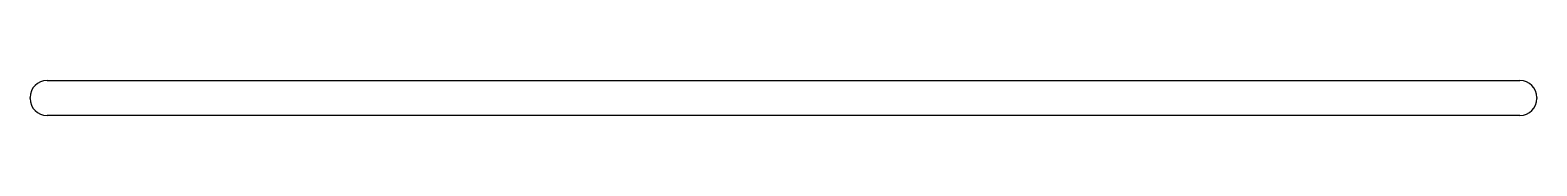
# Model space of a CAD drawing. Header units: millimetres. Extents: x 11 to 270, y 10 to 16.
import ezdxf

# ---------------------------------------------------------------- set-up
doc = ezdxf.new("R2010")
doc.units = ezdxf.units.MM

msp = doc.modelspace()

# ---------------------------------------------------------------- linework, layer by layer
for p, q in [((14.08, 16.43), (266.98, 16.43)), ((11.18, 13.33), (11.18, 13.53)), ((269.88, 13.53), (269.88, 13.33)), ((266.98, 10.43), (14.08, 10.43))]:
    msp.add_line(p, q)
for centre, start, end in [((14.08, 13.53), 90, 180), ((266.98, 13.53), 0, 90), ((14.08, 13.33), 180, 270), ((266.98, 13.33), 270, 0)]:
    msp.add_arc(centre, 2.9, start, end)

doc.saveas('drawing.dxf')
